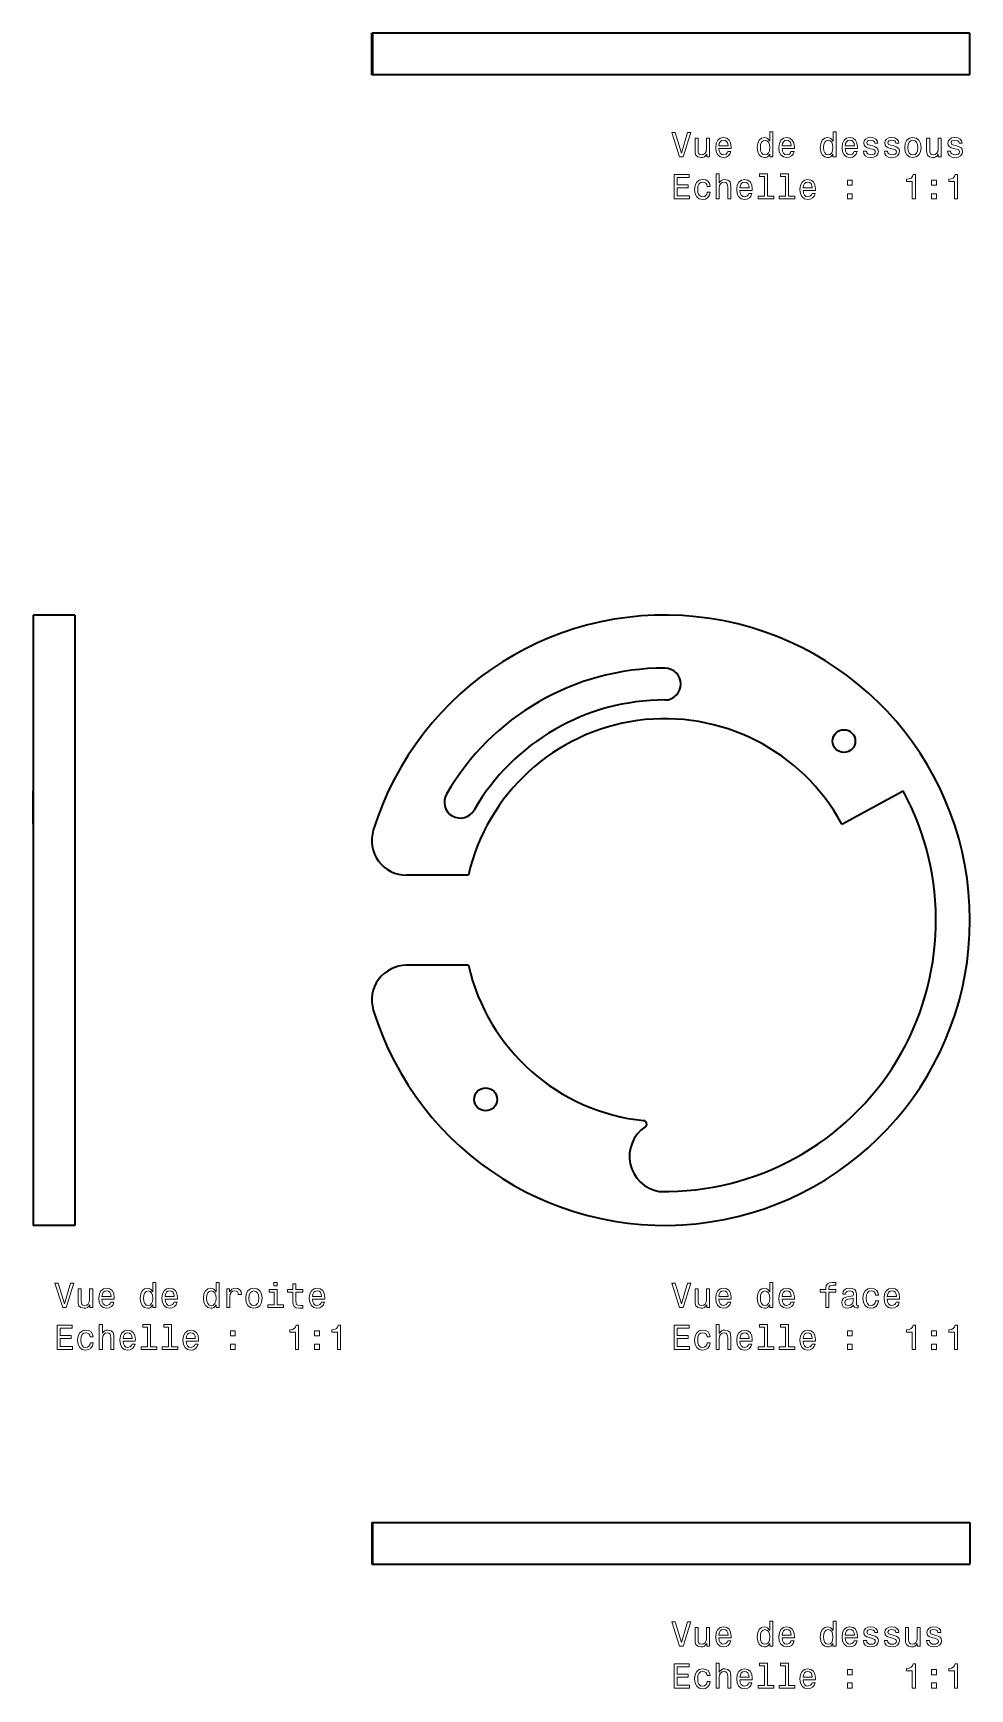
# Model space of a CAD drawing. Extents: x 503 to 935, y 310 to 575.
# Drawn here: x 502.5 to 637.6, y 309.7 to 548.4 of the extents above; entities that cross this region are included whole.
import ezdxf

# ---------------------------------------------------------------- set-up
doc = ezdxf.new("R2010")
doc.units = 0

msp = doc.modelspace()

# ---------------------------------------------------------------- linework, layer by layer
at = {"color": 7, "lineweight": 35, "ltscale": 0.005557}
for p, q in [((551.59, 548.42), (551.37, 548.42)), ((551.59, 542.42), (551.37, 542.42)), ((551.37, 333.66), (551.59, 333.66)), ((551.37, 327.66), (551.59, 327.66))]:
    msp.add_line(p, q, dxfattribs=at)
at = {"color": 7, "lineweight": 35, "ltscale": 0.15}
for p, q in [((551.37, 542.42), (551.37, 548.42)), ((637.63, 542.42), (637.63, 548.42)), ((508.53, 464.5), (502.53, 464.5)), ((508.53, 376.5), (502.53, 376.5)), ((551.37, 333.66), (551.37, 327.66)), ((551.37, 333.66), (551.37, 327.66)), ((637.63, 333.66), (637.63, 327.66))]:
    msp.add_line(p, q, dxfattribs=at)
at = {"color": 7, "lineweight": 35}
for p, q in [((637.63, 548.42), (551.59, 548.42)), ((637.63, 542.42), (551.59, 542.42)), ((502.53, 464.5), (502.53, 420.5)), ((508.53, 464.5), (508.53, 420.5)), ((502.53, 420.5), (502.53, 376.5)), ((508.53, 420.5), (508.53, 376.5)), ((551.59, 333.66), (637.63, 333.66)), ((551.59, 327.66), (637.63, 327.66)), ((592.9, 327.66), (632.75, 327.66))]:
    msp.add_line(p, q, dxfattribs=at)
at = {"color": 7, "lineweight": 13, "ltscale": 0.15}
for p, q in [((551.59, 542.42), (551.59, 548.42)), ((551.59, 333.66), (551.59, 327.66))]:
    msp.add_line(p, q, dxfattribs=at)
at = {"color": 7, "lineweight": 35, "ltscale": 0.056898}
msp.add_line((590.81, 548.42), (588.53, 548.42), dxfattribs=at)
at = {"color": 7, "lineweight": 35, "ltscale": 0.005579}
msp.add_line((591.03, 548.42), (590.81, 548.42), dxfattribs=at)
at = {"color": 7, "lineweight": 35, "ltscale": 0.119887}
msp.add_line((502.53, 434.37), (502.53, 439.16), dxfattribs=at)
at = {"color": 7, "lineweight": 35, "ltscale": 0.25125}
msp.add_line((619.17, 434.37), (628.01, 439.16), dxfattribs=at)
at = {"color": 7, "lineweight": 35, "ltscale": 0.223482}
for p, q in [((565.31, 427), (556.37, 427)), ((565.31, 414), (556.37, 414))]:
    msp.add_line(p, q, dxfattribs=at)
at = {"color": 7, "lineweight": 35, "ltscale": 0.000170135}
msp.add_line((502.53, 381.39), (502.53, 381.39), dxfattribs=at)
at = {"color": 7, "lineweight": 13}
for points in [[(596.9, 534.07), (596.02, 531.09), (595.12, 534.07), (594.64, 534.07), (595.77, 530.57), (596.27, 530.57), (597.37, 534.07)], [(600.1, 533.28), (599.65, 533.28), (599.65, 531.71), (599.6, 531.35), (599.46, 531.09), (599.23, 530.93), (598.93, 530.88), (598.7, 530.92), (598.54, 531.04), (598.46, 531.24), (598.44, 531.54), (598.44, 533.28), (597.99, 533.28), (597.99, 531.5), (598.01, 531.14), (598.11, 530.84), (598.4, 530.57), (598.87, 530.47), (599.12, 530.51), (599.34, 530.6), (599.52, 530.75), (599.67, 530.98), (599.67, 530.57), (600.1, 530.57)], [(601.43, 531.79), (603.21, 531.79), (603.21, 532), (603.13, 532.58), (602.91, 533.01), (602.56, 533.28), (602.09, 533.37), (601.63, 533.27), (601.28, 532.99), (601.05, 532.53), (600.97, 531.92), (601.05, 531.3), (601.27, 530.85), (601.62, 530.57), (602.07, 530.47), (602.47, 530.54), (602.79, 530.71), (603.03, 530.98), (603.16, 531.34), (602.73, 531.34), (602.63, 531.14), (602.5, 530.99), (602.13, 530.87), (601.84, 530.93), (601.63, 531.1), (601.48, 531.39), (601.43, 531.78)], [(601.43, 532.17), (601.49, 532.51), (601.63, 532.77), (601.83, 532.93), (602.11, 532.98), (602.37, 532.93), (602.58, 532.77), (602.71, 532.51), (602.75, 532.17)], [(608.78, 530.99), (608.78, 530.57), (609.23, 530.57), (609.23, 534.19), (608.79, 534.19), (608.79, 532.86), (608.45, 533.25), (608.24, 533.34), (608.01, 533.37), (607.58, 533.27), (607.24, 532.99), (607.03, 532.53), (606.95, 531.92), (607.03, 531.31), (607.24, 530.86), (607.58, 530.57), (608.01, 530.47), (608.24, 530.51), (608.45, 530.6)], [(608.08, 532.97), (608.37, 532.9), (608.6, 532.71), (608.73, 532.38), (608.78, 531.92), (608.73, 531.47), (608.6, 531.14), (608.37, 530.94), (608.08, 530.87), (607.8, 530.94), (607.59, 531.14), (607.45, 531.47), (607.41, 531.92), (607.45, 532.37), (607.59, 532.7), (607.8, 532.9)], [(610.54, 531.79), (612.32, 531.79), (612.32, 532), (612.24, 532.58), (612.02, 533.01), (611.67, 533.28), (611.2, 533.37), (610.74, 533.27), (610.39, 532.99), (610.16, 532.53), (610.08, 531.92), (610.15, 531.3), (610.38, 530.85), (610.73, 530.57), (611.18, 530.47), (611.58, 530.54), (611.9, 530.71), (612.14, 530.98), (612.27, 531.34), (611.83, 531.34), (611.74, 531.14), (611.61, 530.99), (611.24, 530.87), (610.95, 530.93), (610.73, 531.1), (610.59, 531.39), (610.54, 531.78)], [(610.54, 532.17), (610.6, 532.51), (610.73, 532.77), (610.94, 532.93), (611.21, 532.98), (611.48, 532.93), (611.69, 532.77), (611.81, 532.51), (611.86, 532.17)], [(617.89, 530.99), (617.89, 530.57), (618.33, 530.57), (618.33, 534.19), (617.9, 534.19), (617.9, 532.86), (617.56, 533.25), (617.35, 533.34), (617.11, 533.37), (616.69, 533.27), (616.35, 532.99), (616.14, 532.53), (616.06, 531.92), (616.14, 531.31), (616.35, 530.86), (616.69, 530.57), (617.11, 530.47), (617.35, 530.51), (617.56, 530.6)], [(617.19, 532.97), (617.48, 532.9), (617.7, 532.71), (617.84, 532.38), (617.89, 531.92), (617.84, 531.47), (617.7, 531.14), (617.48, 530.94), (617.19, 530.87), (616.91, 530.94), (616.7, 531.14), (616.56, 531.47), (616.51, 531.92), (616.56, 532.37), (616.7, 532.7), (616.91, 532.9)], [(619.65, 531.79), (621.43, 531.79), (621.43, 532), (621.35, 532.58), (621.13, 533.01), (620.78, 533.28), (620.31, 533.37), (619.85, 533.27), (619.49, 532.99), (619.27, 532.53), (619.19, 531.92), (619.26, 531.3), (619.49, 530.85), (619.84, 530.57), (620.29, 530.47), (620.68, 530.54), (621.01, 530.71), (621.24, 530.98), (621.38, 531.34), (620.94, 531.34), (620.85, 531.14), (620.72, 530.99), (620.35, 530.87), (620.06, 530.93), (619.84, 531.1), (619.7, 531.39), (619.65, 531.78)], [(619.65, 532.17), (619.71, 532.51), (619.84, 532.77), (620.05, 532.93), (620.32, 532.98), (620.59, 532.93), (620.8, 532.77), (620.92, 532.51), (620.97, 532.17)], [(623.62, 532.15), (623.2, 532.25), (622.88, 532.36), (622.77, 532.6), (622.8, 532.77), (622.91, 532.89), (623.08, 532.96), (623.33, 532.99), (623.56, 532.96), (623.75, 532.87), (623.87, 532.74), (623.92, 532.56), (624.36, 532.56), (624.36, 532.57), (624.28, 532.89), (624.07, 533.15), (623.75, 533.31), (623.33, 533.37), (622.9, 533.31), (622.59, 533.15), (622.39, 532.9), (622.33, 532.59), (622.37, 532.28), (622.52, 532.07), (622.75, 531.92), (623.09, 531.81), (623.58, 531.69), (623.88, 531.57), (623.96, 531.47), (623.99, 531.31), (623.95, 531.13), (623.83, 530.99), (623.63, 530.9), (623.37, 530.87), (623.09, 530.9), (622.89, 531), (622.75, 531.17), (622.7, 531.41), (622.27, 531.41), (622.34, 531.01), (622.55, 530.71), (622.87, 530.54), (623.33, 530.47), (623.8, 530.54), (624.15, 530.71), (624.36, 531), (624.44, 531.36), (624.38, 531.68), (624.22, 531.9), (623.97, 532.04)], [(626.66, 532.15), (626.23, 532.25), (625.91, 532.36), (625.81, 532.6), (625.84, 532.77), (625.94, 532.89), (626.12, 532.96), (626.36, 532.99), (626.6, 532.96), (626.79, 532.87), (626.91, 532.74), (626.96, 532.56), (627.39, 532.56), (627.39, 532.57), (627.32, 532.89), (627.11, 533.15), (626.79, 533.31), (626.36, 533.37), (625.93, 533.31), (625.62, 533.15), (625.43, 532.9), (625.36, 532.59), (625.41, 532.28), (625.55, 532.07), (625.78, 531.92), (626.12, 531.81), (626.62, 531.69), (626.92, 531.57), (627, 531.47), (627.03, 531.31), (626.98, 531.13), (626.86, 530.99), (626.67, 530.9), (626.4, 530.87), (626.13, 530.9), (625.92, 531), (625.79, 531.17), (625.73, 531.41), (625.3, 531.41), (625.37, 531.01), (625.58, 530.71), (625.91, 530.54), (626.36, 530.47), (626.84, 530.54), (627.19, 530.71), (627.4, 531), (627.47, 531.36), (627.42, 531.68), (627.26, 531.9), (627, 532.04)], [(628.24, 531.92), (628.32, 531.3), (628.55, 530.85), (628.92, 530.57), (629.41, 530.47), (629.9, 530.57), (630.27, 530.85), (630.5, 531.3), (630.59, 531.92), (630.5, 532.53), (630.27, 532.99), (629.9, 533.27), (629.41, 533.37), (628.92, 533.27), (628.55, 532.99), (628.32, 532.53)], [(628.69, 531.92), (628.74, 532.38), (628.88, 532.71), (629.11, 532.91), (629.41, 532.98), (629.72, 532.91), (629.94, 532.71), (630.09, 532.38), (630.14, 531.92), (630.09, 531.47), (629.94, 531.13), (629.72, 530.93), (629.41, 530.87), (629.11, 530.93), (628.88, 531.13), (628.74, 531.47)], [(633.49, 533.28), (633.05, 533.28), (633.05, 531.71), (633, 531.35), (632.85, 531.09), (632.63, 530.93), (632.33, 530.88), (632.09, 530.92), (631.94, 531.04), (631.86, 531.24), (631.84, 531.54), (631.84, 533.28), (631.39, 533.28), (631.39, 531.5), (631.41, 531.14), (631.5, 530.84), (631.79, 530.57), (632.26, 530.47), (632.52, 530.51), (632.73, 530.6), (632.92, 530.75), (633.07, 530.98), (633.07, 530.57), (633.49, 530.57)], [(635.77, 532.15), (635.34, 532.25), (635.02, 532.36), (634.92, 532.6), (634.95, 532.77), (635.05, 532.89), (635.22, 532.96), (635.47, 532.99), (635.71, 532.96), (635.89, 532.87), (636.02, 532.74), (636.07, 532.56), (636.5, 532.56), (636.5, 532.57), (636.42, 532.89), (636.22, 533.15), (635.89, 533.31), (635.47, 533.37), (635.04, 533.31), (634.73, 533.15), (634.53, 532.9), (634.47, 532.59), (634.52, 532.28), (634.66, 532.07), (634.89, 531.92), (635.23, 531.81), (635.72, 531.69), (636.03, 531.57), (636.11, 531.47), (636.14, 531.31), (636.09, 531.13), (635.97, 530.99), (635.77, 530.9), (635.51, 530.87), (635.23, 530.9), (635.03, 531), (634.9, 531.17), (634.84, 531.41), (634.41, 531.41), (634.48, 531.01), (634.69, 530.71), (635.02, 530.54), (635.47, 530.47), (635.95, 530.54), (636.29, 530.71), (636.51, 531), (636.58, 531.36), (636.53, 531.68), (636.37, 531.9), (636.11, 532.04)], [(594.96, 524.52), (597.18, 524.52), (597.18, 524.94), (595.42, 524.94), (595.42, 526.13), (596.99, 526.13), (596.99, 526.55), (595.42, 526.55), (595.42, 527.6), (597.14, 527.6), (597.14, 528.02), (594.96, 528.02)], [(601.05, 524.52), (601.49, 524.52), (601.49, 526.08), (601.54, 526.44), (601.68, 526.7), (601.91, 526.87), (602.21, 526.93), (602.45, 526.88), (602.6, 526.74), (602.68, 526.51), (602.71, 526.21), (602.71, 524.52), (603.15, 524.52), (603.15, 526.3), (603.13, 526.66), (603.04, 526.96), (602.74, 527.23), (602.28, 527.33), (602.02, 527.29), (601.81, 527.19), (601.63, 527.04), (601.49, 526.84), (601.49, 528.14), (601.05, 528.14)], [(608, 527.77), (608, 524.89), (607.09, 524.89), (607.09, 524.52), (609.35, 524.52), (609.35, 524.89), (608.44, 524.89), (608.44, 528.14), (607.3, 528.14), (607.3, 527.77)], [(611.04, 527.77), (611.04, 524.89), (610.12, 524.89), (610.12, 524.52), (612.39, 524.52), (612.39, 524.89), (611.48, 524.89), (611.48, 528.14), (610.34, 528.14), (610.34, 527.77)], [(629.32, 524.52), (629.78, 524.52), (629.78, 528.05), (629.44, 528.05), (629.35, 527.74), (629.17, 527.53), (628.89, 527.41), (628.51, 527.37), (628.51, 527.01), (629.32, 527.01)], [(635.4, 524.52), (635.85, 524.52), (635.85, 528.05), (635.51, 528.05), (635.42, 527.74), (635.24, 527.53), (634.96, 527.41), (634.58, 527.37), (634.58, 527.01), (635.4, 527.01)], [(599.73, 526.33), (600.17, 526.33), (600.08, 526.74), (599.87, 527.05), (599.53, 527.25), (599.09, 527.33), (598.61, 527.22), (598.24, 526.94), (598.01, 526.48), (597.92, 525.87), (598, 525.26), (598.23, 524.8), (598.59, 524.52), (599.07, 524.43), (599.51, 524.5), (599.85, 524.71), (600.08, 525.05), (600.18, 525.49), (599.76, 525.49), (599.68, 525.21), (599.54, 525), (599.34, 524.86), (599.09, 524.82), (598.78, 524.89), (598.56, 525.09), (598.42, 525.42), (598.38, 525.88), (598.42, 526.34), (598.56, 526.66), (598.79, 526.87), (599.09, 526.94), (599.35, 526.89), (599.55, 526.78), (599.68, 526.58)], [(604.47, 525.75), (606.25, 525.75), (606.25, 525.95), (606.17, 526.53), (605.95, 526.97), (605.6, 527.23), (605.13, 527.33), (604.67, 527.22), (604.31, 526.94), (604.09, 526.48), (604.01, 525.88), (604.08, 525.26), (604.31, 524.8), (604.66, 524.52), (605.11, 524.43), (605.5, 524.49), (605.83, 524.66), (606.06, 524.93), (606.2, 525.3), (605.76, 525.3), (605.67, 525.1), (605.54, 524.94), (605.17, 524.82), (604.88, 524.88), (604.66, 525.06), (604.52, 525.34), (604.47, 525.73)], [(604.47, 526.12), (604.53, 526.47), (604.66, 526.73), (604.87, 526.88), (605.14, 526.94), (605.41, 526.88), (605.62, 526.73), (605.74, 526.47), (605.79, 526.12)], [(613.58, 525.75), (615.35, 525.75), (615.36, 525.95), (615.28, 526.53), (615.06, 526.97), (614.7, 527.23), (614.23, 527.33), (613.78, 527.22), (613.42, 526.94), (613.2, 526.48), (613.11, 525.88), (613.19, 525.26), (613.42, 524.8), (613.77, 524.52), (614.22, 524.43), (614.61, 524.49), (614.94, 524.66), (615.17, 524.93), (615.31, 525.3), (614.87, 525.3), (614.78, 525.1), (614.65, 524.94), (614.27, 524.82), (613.99, 524.88), (613.77, 525.06), (613.63, 525.34), (613.58, 525.73)], [(613.58, 526.12), (613.63, 526.47), (613.77, 526.73), (613.98, 526.88), (614.25, 526.94), (614.52, 526.88), (614.72, 526.73), (614.85, 526.47), (614.89, 526.12)], [(619.96, 526.48), (620.65, 526.48), (620.65, 527.23), (619.96, 527.23)], [(632.1, 526.48), (632.8, 526.48), (632.8, 527.23), (632.1, 527.23)], [(619.96, 524.52), (620.65, 524.52), (620.65, 525.27), (619.96, 525.27)], [(632.1, 524.52), (632.8, 524.52), (632.8, 525.27), (632.1, 525.27)], [(507.92, 368.15), (507.05, 365.17), (506.14, 368.15), (505.66, 368.15), (506.79, 364.64), (507.3, 364.64), (508.4, 368.15)], [(519.81, 365.06), (519.81, 364.64), (520.25, 364.64), (520.25, 368.26), (519.81, 368.26), (519.81, 366.94), (519.48, 367.32), (519.27, 367.41), (519.03, 367.45), (518.6, 367.35), (518.27, 367.06), (518.05, 366.61), (517.98, 366), (518.05, 365.39), (518.27, 364.93), (518.6, 364.64), (519.03, 364.55), (519.27, 364.58), (519.48, 364.67)], [(528.92, 365.06), (528.92, 364.64), (529.36, 364.64), (529.36, 368.26), (528.92, 368.26), (528.92, 366.94), (528.58, 367.32), (528.38, 367.41), (528.14, 367.45), (527.71, 367.35), (527.38, 367.06), (527.16, 366.61), (527.09, 366), (527.16, 365.39), (527.38, 364.93), (527.71, 364.64), (528.14, 364.55), (528.38, 364.58), (528.59, 364.67)], [(537.73, 368.26), (537.26, 368.26), (537.26, 367.76), (537.73, 367.76)], [(539.99, 366.88), (539.99, 365.53), (540.02, 365.09), (540.16, 364.78), (540.45, 364.61), (540.93, 364.55), (541.45, 364.57), (541.45, 364.96), (541.07, 364.93), (540.72, 364.97), (540.53, 365.09), (540.45, 365.3), (540.44, 365.6), (540.44, 366.88), (541.45, 366.88), (541.45, 367.26), (540.44, 367.26), (540.44, 368.05), (539.99, 368.05), (539.99, 367.26), (539.23, 367.26), (539.23, 366.88)], [(596.9, 368.15), (596.02, 365.17), (595.12, 368.15), (594.64, 368.15), (595.77, 364.64), (596.27, 364.64), (597.37, 368.15)], [(608.78, 365.06), (608.78, 364.64), (609.23, 364.64), (609.23, 368.26), (608.79, 368.26), (608.79, 366.94), (608.45, 367.32), (608.24, 367.41), (608.01, 367.45), (607.58, 367.35), (607.24, 367.06), (607.03, 366.61), (606.95, 366), (607.03, 365.39), (607.24, 364.93), (607.58, 364.64), (608.01, 364.55), (608.24, 364.58), (608.45, 364.67)], [(616.84, 366.88), (616.84, 364.64), (617.29, 364.64), (617.29, 366.88), (618.29, 366.88), (618.29, 367.26), (617.29, 367.26), (617.29, 367.43), (617.32, 367.63), (617.44, 367.77), (617.63, 367.85), (617.92, 367.88), (618.29, 367.86), (618.29, 368.24), (617.81, 368.26), (617.38, 368.22), (617.08, 368.08), (616.9, 367.85), (616.84, 367.51), (616.84, 367.26), (616.03, 367.26), (616.03, 366.88)], [(511.13, 367.35), (510.68, 367.35), (510.68, 365.79), (510.63, 365.43), (510.48, 365.16), (510.26, 365), (509.96, 364.95), (509.72, 364.99), (509.57, 365.11), (509.49, 365.32), (509.47, 365.61), (509.47, 367.35), (509.02, 367.35), (509.02, 365.57), (509.04, 365.21), (509.13, 364.92), (509.43, 364.64), (509.89, 364.55), (510.15, 364.58), (510.36, 364.67), (510.55, 364.83), (510.7, 365.06), (510.7, 364.64), (511.13, 364.64)], [(512.46, 365.87), (514.24, 365.87), (514.24, 366.08), (514.16, 366.66), (513.94, 367.09), (513.59, 367.35), (513.12, 367.45), (512.66, 367.35), (512.31, 367.06), (512.08, 366.61), (512, 366), (512.07, 365.38), (512.3, 364.93), (512.65, 364.64), (513.1, 364.55), (513.5, 364.61), (513.82, 364.78), (514.06, 365.06), (514.19, 365.42), (513.75, 365.42), (513.66, 365.22), (513.53, 365.07), (513.16, 364.95), (512.87, 365), (512.65, 365.18), (512.51, 365.47), (512.46, 365.85)], [(512.46, 366.24), (512.52, 366.59), (512.65, 366.85), (512.86, 367), (513.13, 367.06), (513.4, 367), (513.61, 366.85), (513.73, 366.59), (513.78, 366.24)], [(519.11, 367.05), (519.4, 366.98), (519.62, 366.78), (519.75, 366.45), (519.8, 366), (519.75, 365.54), (519.62, 365.21), (519.4, 365.01), (519.11, 364.95), (518.83, 365.01), (518.62, 365.21), (518.48, 365.55), (518.43, 366), (518.48, 366.45), (518.62, 366.78), (518.83, 366.98)], [(521.57, 365.87), (523.34, 365.87), (523.35, 366.08), (523.27, 366.66), (523.05, 367.09), (522.69, 367.35), (522.23, 367.45), (521.77, 367.35), (521.41, 367.06), (521.19, 366.61), (521.11, 366), (521.18, 365.38), (521.41, 364.93), (521.76, 364.64), (522.21, 364.55), (522.6, 364.61), (522.93, 364.78), (523.16, 365.06), (523.3, 365.42), (522.86, 365.42), (522.77, 365.22), (522.64, 365.07), (522.27, 364.95), (521.98, 365), (521.76, 365.18), (521.62, 365.47), (521.57, 365.85)], [(521.57, 366.24), (521.62, 366.59), (521.76, 366.85), (521.97, 367), (522.24, 367.06), (522.51, 367), (522.71, 366.85), (522.84, 366.59), (522.89, 366.24)], [(528.22, 367.05), (528.51, 366.98), (528.73, 366.78), (528.86, 366.45), (528.91, 366), (528.86, 365.54), (528.73, 365.21), (528.51, 365.01), (528.22, 364.95), (527.94, 365.01), (527.73, 365.21), (527.59, 365.55), (527.54, 366), (527.59, 366.45), (527.73, 366.78), (527.94, 366.98)], [(530.46, 364.64), (530.9, 364.64), (530.9, 366.19), (530.94, 366.56), (531.08, 366.83), (531.3, 366.99), (531.6, 367.05), (531.82, 367.01), (531.99, 366.91), (532.09, 366.74), (532.12, 366.51), (532.57, 366.51), (532.51, 366.92), (532.35, 367.21), (532.07, 367.39), (531.69, 367.45), (531.43, 367.41), (531.21, 367.31), (531.02, 367.13), (530.86, 366.9), (530.86, 367.35), (530.46, 367.35)], [(533.19, 365.99), (533.27, 365.38), (533.51, 364.93), (533.88, 364.64), (534.37, 364.55), (534.86, 364.64), (535.23, 364.92), (535.46, 365.37), (535.54, 365.99), (535.46, 366.61), (535.23, 367.07), (534.86, 367.35), (534.37, 367.45), (533.88, 367.35), (533.51, 367.06), (533.27, 366.61)], [(533.65, 366), (533.69, 366.45), (533.83, 366.78), (534.06, 366.98), (534.37, 367.05), (534.67, 366.98), (534.9, 366.79), (535.04, 366.45), (535.09, 366), (535.04, 365.54), (534.9, 365.21), (534.67, 365.01), (534.37, 364.94), (534.06, 365.01), (533.83, 365.21), (533.69, 365.54)], [(537.72, 365.02), (537.72, 367.26), (536.58, 367.26), (536.58, 366.88), (537.27, 366.88), (537.27, 365.02), (536.37, 365.02), (536.37, 364.64), (538.64, 364.64), (538.64, 365.02)], [(542.82, 365.87), (544.6, 365.87), (544.6, 366.08), (544.52, 366.66), (544.3, 367.09), (543.95, 367.35), (543.48, 367.45), (543.02, 367.35), (542.67, 367.06), (542.44, 366.61), (542.36, 366), (542.43, 365.38), (542.66, 364.93), (543.01, 364.64), (543.46, 364.55), (543.86, 364.61), (544.18, 364.78), (544.42, 365.06), (544.55, 365.42), (544.11, 365.42), (544.02, 365.22), (543.89, 365.07), (543.52, 364.95), (543.23, 365), (543.01, 365.18), (542.87, 365.47), (542.82, 365.85)], [(542.82, 366.24), (542.88, 366.59), (543.01, 366.85), (543.22, 367), (543.49, 367.06), (543.76, 367), (543.97, 366.85), (544.09, 366.59), (544.14, 366.24)], [(600.1, 367.35), (599.65, 367.35), (599.65, 365.79), (599.6, 365.43), (599.46, 365.16), (599.23, 365), (598.93, 364.95), (598.7, 364.99), (598.54, 365.11), (598.46, 365.32), (598.44, 365.61), (598.44, 367.35), (597.99, 367.35), (597.99, 365.57), (598.01, 365.21), (598.11, 364.92), (598.4, 364.64), (598.87, 364.55), (599.12, 364.58), (599.34, 364.67), (599.52, 364.83), (599.67, 365.06), (599.67, 364.64), (600.1, 364.64)], [(601.43, 365.87), (603.21, 365.87), (603.21, 366.08), (603.13, 366.66), (602.91, 367.09), (602.56, 367.35), (602.09, 367.45), (601.63, 367.35), (601.28, 367.06), (601.05, 366.61), (600.97, 366), (601.05, 365.38), (601.27, 364.93), (601.62, 364.64), (602.07, 364.55), (602.47, 364.61), (602.79, 364.78), (603.03, 365.06), (603.16, 365.42), (602.73, 365.42), (602.63, 365.22), (602.5, 365.07), (602.13, 364.95), (601.84, 365), (601.63, 365.18), (601.48, 365.47), (601.43, 365.85)], [(601.43, 366.24), (601.49, 366.59), (601.63, 366.85), (601.83, 367), (602.11, 367.06), (602.37, 367), (602.58, 366.85), (602.71, 366.59), (602.75, 366.24)], [(608.08, 367.05), (608.37, 366.98), (608.6, 366.78), (608.73, 366.45), (608.78, 366), (608.73, 365.54), (608.6, 365.21), (608.37, 365.01), (608.08, 364.95), (607.8, 365.01), (607.59, 365.21), (607.45, 365.55), (607.41, 366), (607.45, 366.45), (607.59, 366.78), (607.8, 366.98)], [(610.54, 365.87), (612.32, 365.87), (612.32, 366.08), (612.24, 366.66), (612.02, 367.09), (611.67, 367.35), (611.2, 367.45), (610.74, 367.35), (610.39, 367.06), (610.16, 366.61), (610.08, 366), (610.15, 365.38), (610.38, 364.93), (610.73, 364.64), (611.18, 364.55), (611.58, 364.61), (611.9, 364.78), (612.14, 365.06), (612.27, 365.42), (611.83, 365.42), (611.74, 365.22), (611.61, 365.07), (611.24, 364.95), (610.95, 365), (610.73, 365.18), (610.59, 365.47), (610.54, 365.85)], [(610.54, 366.24), (610.6, 366.59), (610.73, 366.85), (610.94, 367), (611.21, 367.06), (611.48, 367), (611.69, 366.85), (611.81, 366.59), (611.86, 366.24)], [(620.87, 365), (620.87, 364.98), (620.9, 364.81), (620.97, 364.69), (621.29, 364.59), (621.54, 364.63), (621.54, 364.98), (621.43, 364.96), (621.29, 365.03), (621.26, 365.23), (621.26, 366.63), (621.2, 366.99), (621.03, 367.24), (620.72, 367.39), (620.29, 367.45), (619.86, 367.39), (619.55, 367.22), (619.35, 366.95), (619.29, 366.6), (619.29, 366.56), (619.69, 366.56), (619.72, 366.78), (619.83, 366.93), (620.01, 367.02), (620.27, 367.05), (620.52, 367.03), (620.69, 366.95), (620.8, 366.82), (620.84, 366.64), (620.82, 366.43), (620.73, 366.32), (620.53, 366.27), (620.15, 366.23), (619.72, 366.14), (619.41, 365.98), (619.23, 365.73), (619.18, 365.35), (619.23, 365.02), (619.38, 364.77), (619.64, 364.62), (619.98, 364.56), (620.45, 364.67)], [(620.82, 365.59), (620.76, 365.33), (620.6, 365.13), (620.36, 365), (620.06, 364.95), (619.87, 364.98), (619.73, 365.06), (619.65, 365.2), (619.62, 365.39), (619.64, 365.57), (619.72, 365.7), (620.04, 365.84), (620.45, 365.9), (620.82, 366.02)], [(624.02, 366.45), (624.46, 366.45), (624.37, 366.86), (624.15, 367.18), (623.82, 367.37), (623.38, 367.45), (622.89, 367.35), (622.53, 367.06), (622.29, 366.61), (622.21, 365.99), (622.29, 365.38), (622.52, 364.93), (622.87, 364.64), (623.36, 364.55), (623.8, 364.62), (624.13, 364.84), (624.37, 365.17), (624.47, 365.61), (624.04, 365.61), (623.97, 365.33), (623.83, 365.12), (623.62, 364.99), (623.38, 364.95), (623.07, 365.01), (622.85, 365.21), (622.71, 365.54), (622.67, 366.01), (622.71, 366.46), (622.85, 366.79), (623.08, 366.99), (623.38, 367.06), (623.64, 367.01), (623.84, 366.9), (623.97, 366.71)], [(625.72, 365.87), (627.5, 365.87), (627.5, 366.08), (627.42, 366.66), (627.2, 367.09), (626.85, 367.35), (626.38, 367.45), (625.92, 367.35), (625.57, 367.06), (625.34, 366.61), (625.26, 366), (625.33, 365.38), (625.56, 364.93), (625.91, 364.64), (626.36, 364.55), (626.76, 364.61), (627.08, 364.78), (627.32, 365.06), (627.45, 365.42), (627.01, 365.42), (626.92, 365.22), (626.79, 365.07), (626.42, 364.95), (626.13, 365), (625.91, 365.18), (625.77, 365.47), (625.72, 365.85)], [(625.72, 366.24), (625.78, 366.59), (625.91, 366.85), (626.12, 367), (626.39, 367.06), (626.66, 367), (626.87, 366.85), (626.99, 366.59), (627.04, 366.24)], [(505.99, 358.6), (508.2, 358.6), (508.2, 359.02), (506.45, 359.02), (506.45, 360.21), (508.01, 360.21), (508.01, 360.62), (506.45, 360.62), (506.45, 361.67), (508.16, 361.67), (508.16, 362.1), (505.99, 362.1)], [(510.76, 360.41), (511.2, 360.41), (511.11, 360.81), (510.89, 361.13), (510.56, 361.32), (510.12, 361.4), (509.63, 361.3), (509.26, 361.02), (509.03, 360.56), (508.95, 359.94), (509.03, 359.33), (509.25, 358.88), (509.61, 358.6), (510.1, 358.5), (510.53, 358.58), (510.87, 358.79), (511.1, 359.12), (511.21, 359.56), (510.78, 359.56), (510.71, 359.28), (510.57, 359.07), (510.36, 358.94), (510.12, 358.9), (509.81, 358.96), (509.59, 359.17), (509.45, 359.49), (509.41, 359.96), (509.45, 360.41), (509.59, 360.74), (509.82, 360.94), (510.12, 361.01), (510.38, 360.97), (510.58, 360.85), (510.71, 360.66)], [(512.07, 358.6), (512.52, 358.6), (512.52, 360.16), (512.56, 360.52), (512.71, 360.78), (512.94, 360.94), (513.24, 361), (513.48, 360.95), (513.63, 360.82), (513.71, 360.59), (513.73, 360.29), (513.73, 358.6), (514.18, 358.6), (514.18, 360.38), (514.16, 360.73), (514.07, 361.03), (513.77, 361.3), (513.3, 361.4), (513.05, 361.37), (512.83, 361.27), (512.65, 361.12), (512.52, 360.91), (512.52, 362.22), (512.07, 362.22)], [(515.5, 359.82), (517.27, 359.82), (517.28, 360.03), (517.2, 360.61), (516.98, 361.04), (516.62, 361.3), (516.15, 361.4), (515.69, 361.3), (515.34, 361.02), (515.11, 360.56), (515.03, 359.95), (515.11, 359.33), (515.34, 358.88), (515.68, 358.6), (516.14, 358.5), (516.53, 358.57), (516.85, 358.74), (517.09, 359.01), (517.23, 359.37), (516.79, 359.37), (516.7, 359.17), (516.57, 359.02), (516.19, 358.9), (515.91, 358.95), (515.69, 359.13), (515.55, 359.42), (515.5, 359.81)], [(515.5, 360.2), (515.55, 360.54), (515.69, 360.8), (515.9, 360.96), (516.17, 361.01), (516.44, 360.96), (516.64, 360.8), (516.77, 360.54), (516.81, 360.2)], [(519.03, 361.84), (519.03, 358.97), (518.11, 358.97), (518.11, 358.6), (520.38, 358.6), (520.38, 358.97), (519.47, 358.97), (519.47, 362.22), (518.33, 362.22), (518.33, 361.84)], [(522.06, 361.84), (522.06, 358.97), (521.15, 358.97), (521.15, 358.6), (523.42, 358.6), (523.42, 358.97), (522.51, 358.97), (522.51, 362.22), (521.37, 362.22), (521.37, 361.84)], [(524.61, 359.82), (526.38, 359.82), (526.39, 360.03), (526.31, 360.61), (526.08, 361.04), (525.73, 361.3), (525.26, 361.4), (524.8, 361.3), (524.45, 361.02), (524.22, 360.56), (524.14, 359.95), (524.22, 359.33), (524.44, 358.88), (524.79, 358.6), (525.25, 358.5), (525.64, 358.57), (525.96, 358.74), (526.2, 359.01), (526.34, 359.37), (525.9, 359.37), (525.81, 359.17), (525.67, 359.02), (525.3, 358.9), (525.01, 358.95), (524.8, 359.13), (524.66, 359.42), (524.61, 359.81)], [(524.61, 360.2), (524.66, 360.54), (524.8, 360.8), (525, 360.96), (525.28, 361.01), (525.54, 360.96), (525.75, 360.8), (525.88, 360.54), (525.92, 360.2)], [(530.99, 360.55), (531.68, 360.55), (531.68, 361.3), (530.99, 361.3)], [(540.35, 358.6), (540.81, 358.6), (540.81, 362.12), (540.47, 362.12), (540.38, 361.81), (540.19, 361.61), (539.92, 361.49), (539.53, 361.45), (539.53, 361.09), (540.35, 361.09)], [(543.13, 360.55), (543.83, 360.55), (543.83, 361.3), (543.13, 361.3)], [(546.42, 358.6), (546.88, 358.6), (546.88, 362.12), (546.54, 362.12), (546.45, 361.81), (546.27, 361.61), (545.99, 361.49), (545.61, 361.45), (545.61, 361.09), (546.42, 361.09)], [(594.96, 358.6), (597.18, 358.6), (597.18, 359.02), (595.42, 359.02), (595.42, 360.21), (596.99, 360.21), (596.99, 360.62), (595.42, 360.62), (595.42, 361.67), (597.14, 361.67), (597.14, 362.1), (594.96, 362.1)], [(599.73, 360.41), (600.17, 360.41), (600.08, 360.81), (599.87, 361.13), (599.53, 361.32), (599.09, 361.4), (598.61, 361.3), (598.24, 361.02), (598.01, 360.56), (597.92, 359.94), (598, 359.33), (598.23, 358.88), (598.59, 358.6), (599.07, 358.5), (599.51, 358.58), (599.85, 358.79), (600.08, 359.12), (600.18, 359.56), (599.76, 359.56), (599.68, 359.28), (599.54, 359.07), (599.34, 358.94), (599.09, 358.9), (598.78, 358.96), (598.56, 359.17), (598.42, 359.49), (598.38, 359.96), (598.42, 360.41), (598.56, 360.74), (598.79, 360.94), (599.09, 361.01), (599.35, 360.97), (599.55, 360.85), (599.68, 360.66)], [(601.05, 358.6), (601.49, 358.6), (601.49, 360.16), (601.54, 360.52), (601.68, 360.78), (601.91, 360.94), (602.21, 361), (602.45, 360.95), (602.6, 360.82), (602.68, 360.59), (602.71, 360.29), (602.71, 358.6), (603.15, 358.6), (603.15, 360.38), (603.13, 360.73), (603.04, 361.03), (602.74, 361.3), (602.28, 361.4), (602.02, 361.37), (601.81, 361.27), (601.63, 361.12), (601.49, 360.91), (601.49, 362.22), (601.05, 362.22)], [(604.47, 359.82), (606.25, 359.82), (606.25, 360.03), (606.17, 360.61), (605.95, 361.04), (605.6, 361.3), (605.13, 361.4), (604.67, 361.3), (604.31, 361.02), (604.09, 360.56), (604.01, 359.95), (604.08, 359.33), (604.31, 358.88), (604.66, 358.6), (605.11, 358.5), (605.5, 358.57), (605.83, 358.74), (606.06, 359.01), (606.2, 359.37), (605.76, 359.37), (605.67, 359.17), (605.54, 359.02), (605.17, 358.9), (604.88, 358.95), (604.66, 359.13), (604.52, 359.42), (604.47, 359.81)], [(604.47, 360.2), (604.53, 360.54), (604.66, 360.8), (604.87, 360.96), (605.14, 361.01), (605.41, 360.96), (605.62, 360.8), (605.74, 360.54), (605.79, 360.2)], [(608, 361.84), (608, 358.97), (607.09, 358.97), (607.09, 358.6), (609.35, 358.6), (609.35, 358.97), (608.44, 358.97), (608.44, 362.22), (607.3, 362.22), (607.3, 361.84)], [(611.04, 361.84), (611.04, 358.97), (610.12, 358.97), (610.12, 358.6), (612.39, 358.6), (612.39, 358.97), (611.48, 358.97), (611.48, 362.22), (610.34, 362.22), (610.34, 361.84)], [(613.58, 359.82), (615.35, 359.82), (615.36, 360.03), (615.28, 360.61), (615.06, 361.04), (614.7, 361.3), (614.23, 361.4), (613.78, 361.3), (613.42, 361.02), (613.2, 360.56), (613.11, 359.95), (613.19, 359.33), (613.42, 358.88), (613.77, 358.6), (614.22, 358.5), (614.61, 358.57), (614.94, 358.74), (615.17, 359.01), (615.31, 359.37), (614.87, 359.37), (614.78, 359.17), (614.65, 359.02), (614.27, 358.9), (613.99, 358.95), (613.77, 359.13), (613.63, 359.42), (613.58, 359.81)], [(613.58, 360.2), (613.63, 360.54), (613.77, 360.8), (613.98, 360.96), (614.25, 361.01), (614.52, 360.96), (614.72, 360.8), (614.85, 360.54), (614.89, 360.2)], [(619.96, 360.55), (620.65, 360.55), (620.65, 361.3), (619.96, 361.3)], [(629.32, 358.6), (629.78, 358.6), (629.78, 362.12), (629.44, 362.12), (629.35, 361.81), (629.17, 361.61), (628.89, 361.49), (628.51, 361.45), (628.51, 361.09), (629.32, 361.09)], [(632.1, 360.55), (632.8, 360.55), (632.8, 361.3), (632.1, 361.3)], [(635.4, 358.6), (635.85, 358.6), (635.85, 362.12), (635.51, 362.12), (635.42, 361.81), (635.24, 361.61), (634.96, 361.49), (634.58, 361.45), (634.58, 361.09), (635.4, 361.09)], [(530.99, 358.6), (531.68, 358.6), (531.68, 359.35), (530.99, 359.35)], [(543.13, 358.6), (543.83, 358.6), (543.83, 359.35), (543.13, 359.35)], [(619.96, 358.6), (620.65, 358.6), (620.65, 359.35), (619.96, 359.35)], [(632.1, 358.6), (632.8, 358.6), (632.8, 359.35), (632.1, 359.35)], [(596.9, 319.31), (596.02, 316.33), (595.12, 319.31), (594.64, 319.31), (595.77, 315.8), (596.27, 315.8), (597.37, 319.31)], [(600.1, 318.51), (599.65, 318.51), (599.65, 316.95), (599.6, 316.59), (599.46, 316.32), (599.23, 316.16), (598.93, 316.11), (598.7, 316.15), (598.54, 316.27), (598.46, 316.48), (598.44, 316.77), (598.44, 318.51), (597.99, 318.51), (597.99, 316.73), (598.01, 316.37), (598.11, 316.08), (598.4, 315.8), (598.87, 315.71), (599.12, 315.74), (599.34, 315.83), (599.52, 315.99), (599.67, 316.22), (599.67, 315.8), (600.1, 315.8)], [(601.43, 317.03), (603.21, 317.03), (603.21, 317.24), (603.13, 317.82), (602.91, 318.25), (602.56, 318.51), (602.09, 318.61), (601.63, 318.51), (601.28, 318.22), (601.05, 317.77), (600.97, 317.16), (601.05, 316.54), (601.27, 316.09), (601.62, 315.8), (602.07, 315.71), (602.47, 315.77), (602.79, 315.94), (603.03, 316.22), (603.16, 316.58), (602.73, 316.58), (602.63, 316.38), (602.5, 316.23), (602.13, 316.11), (601.84, 316.16), (601.63, 316.34), (601.48, 316.63), (601.43, 317.01)], [(601.43, 317.4), (601.49, 317.75), (601.63, 318.01), (601.83, 318.16), (602.11, 318.22), (602.37, 318.16), (602.58, 318.01), (602.71, 317.75), (602.75, 317.4)], [(608.78, 316.22), (608.78, 315.8), (609.23, 315.8), (609.23, 319.42), (608.79, 319.42), (608.79, 318.1), (608.45, 318.48), (608.24, 318.57), (608.01, 318.61), (607.58, 318.51), (607.24, 318.22), (607.03, 317.77), (606.95, 317.16), (607.03, 316.55), (607.24, 316.09), (607.58, 315.8), (608.01, 315.71), (608.24, 315.74), (608.45, 315.83)], [(608.08, 318.21), (608.37, 318.14), (608.6, 317.94), (608.73, 317.61), (608.78, 317.16), (608.73, 316.7), (608.6, 316.37), (608.37, 316.17), (608.08, 316.11), (607.8, 316.17), (607.59, 316.37), (607.45, 316.71), (607.41, 317.16), (607.45, 317.61), (607.59, 317.94), (607.8, 318.14)], [(610.54, 317.03), (612.32, 317.03), (612.32, 317.24), (612.24, 317.82), (612.02, 318.25), (611.67, 318.51), (611.2, 318.61), (610.74, 318.51), (610.39, 318.22), (610.16, 317.77), (610.08, 317.16), (610.15, 316.54), (610.38, 316.09), (610.73, 315.8), (611.18, 315.71), (611.58, 315.77), (611.9, 315.94), (612.14, 316.22), (612.27, 316.58), (611.83, 316.58), (611.74, 316.38), (611.61, 316.23), (611.24, 316.11), (610.95, 316.16), (610.73, 316.34), (610.59, 316.63), (610.54, 317.01)], [(610.54, 317.4), (610.6, 317.75), (610.73, 318.01), (610.94, 318.16), (611.21, 318.22), (611.48, 318.16), (611.69, 318.01), (611.81, 317.75), (611.86, 317.4)], [(617.89, 316.22), (617.89, 315.8), (618.33, 315.8), (618.33, 319.42), (617.9, 319.42), (617.9, 318.1), (617.56, 318.48), (617.35, 318.57), (617.11, 318.61), (616.69, 318.51), (616.35, 318.22), (616.14, 317.77), (616.06, 317.16), (616.14, 316.55), (616.35, 316.09), (616.69, 315.8), (617.11, 315.71), (617.35, 315.74), (617.56, 315.83)], [(617.19, 318.21), (617.48, 318.14), (617.7, 317.94), (617.84, 317.61), (617.89, 317.16), (617.84, 316.7), (617.7, 316.37), (617.48, 316.17), (617.19, 316.11), (616.91, 316.17), (616.7, 316.37), (616.56, 316.71), (616.51, 317.16), (616.56, 317.61), (616.7, 317.94), (616.91, 318.14)], [(619.65, 317.03), (621.43, 317.03), (621.43, 317.24), (621.35, 317.82), (621.13, 318.25), (620.78, 318.51), (620.31, 318.61), (619.85, 318.51), (619.49, 318.22), (619.27, 317.77), (619.19, 317.16), (619.26, 316.54), (619.49, 316.09), (619.84, 315.8), (620.29, 315.71), (620.68, 315.77), (621.01, 315.94), (621.24, 316.22), (621.38, 316.58), (620.94, 316.58), (620.85, 316.38), (620.72, 316.23), (620.35, 316.11), (620.06, 316.16), (619.84, 316.34), (619.7, 316.63), (619.65, 317.01)], [(619.65, 317.4), (619.71, 317.75), (619.84, 318.01), (620.05, 318.16), (620.32, 318.22), (620.59, 318.16), (620.8, 318.01), (620.92, 317.75), (620.97, 317.4)], [(623.62, 317.38), (623.2, 317.48), (622.88, 317.6), (622.77, 317.84), (622.8, 318), (622.91, 318.12), (623.08, 318.2), (623.33, 318.23), (623.56, 318.2), (623.75, 318.11), (623.87, 317.97), (623.92, 317.79), (624.36, 317.79), (624.36, 317.8), (624.28, 318.13), (624.07, 318.39), (623.75, 318.55), (623.33, 318.61), (622.9, 318.55), (622.59, 318.38), (622.39, 318.13), (622.33, 317.82), (622.37, 317.52), (622.52, 317.31), (622.75, 317.15), (623.09, 317.05), (623.58, 316.93), (623.88, 316.8), (623.96, 316.7), (623.99, 316.55), (623.95, 316.36), (623.83, 316.22), (623.63, 316.13), (623.37, 316.1), (623.09, 316.13), (622.89, 316.24), (622.75, 316.41), (622.7, 316.65), (622.27, 316.65), (622.34, 316.24), (622.55, 315.95), (622.87, 315.77), (623.33, 315.71), (623.8, 315.77), (624.15, 315.95), (624.36, 316.23), (624.44, 316.6), (624.38, 316.92), (624.22, 317.13), (623.97, 317.28)], [(626.66, 317.38), (626.23, 317.48), (625.91, 317.6), (625.81, 317.84), (625.84, 318), (625.94, 318.12), (626.12, 318.2), (626.36, 318.23), (626.6, 318.2), (626.79, 318.11), (626.91, 317.97), (626.96, 317.79), (627.39, 317.79), (627.39, 317.8), (627.32, 318.13), (627.11, 318.39), (626.79, 318.55), (626.36, 318.61), (625.93, 318.55), (625.62, 318.38), (625.43, 318.13), (625.36, 317.82), (625.41, 317.52), (625.55, 317.31), (625.78, 317.15), (626.12, 317.05), (626.62, 316.93), (626.92, 316.8), (627, 316.7), (627.03, 316.55), (626.98, 316.36), (626.86, 316.22), (626.67, 316.13), (626.4, 316.1), (626.13, 316.13), (625.92, 316.24), (625.79, 316.41), (625.73, 316.65), (625.3, 316.65), (625.37, 316.24), (625.58, 315.95), (625.91, 315.77), (626.36, 315.71), (626.84, 315.77), (627.19, 315.95), (627.4, 316.23), (627.47, 316.6), (627.42, 316.92), (627.26, 317.13), (627, 317.28)], [(630.46, 318.51), (630.01, 318.51), (630.01, 316.95), (629.96, 316.59), (629.82, 316.32), (629.59, 316.16), (629.29, 316.11), (629.06, 316.15), (628.9, 316.27), (628.82, 316.48), (628.8, 316.77), (628.8, 318.51), (628.36, 318.51), (628.36, 316.73), (628.37, 316.37), (628.47, 316.08), (628.76, 315.8), (629.23, 315.71), (629.48, 315.74), (629.7, 315.83), (629.88, 315.99), (630.03, 316.22), (630.03, 315.8), (630.46, 315.8)], [(632.73, 317.38), (632.3, 317.48), (631.99, 317.6), (631.88, 317.84), (631.91, 318), (632.02, 318.12), (632.19, 318.2), (632.44, 318.23), (632.67, 318.2), (632.86, 318.11), (632.98, 317.97), (633.03, 317.79), (633.46, 317.79), (633.46, 317.8), (633.39, 318.13), (633.18, 318.39), (632.86, 318.55), (632.44, 318.61), (632.01, 318.55), (631.69, 318.38), (631.5, 318.13), (631.44, 317.82), (631.48, 317.52), (631.62, 317.31), (631.86, 317.15), (632.19, 317.05), (632.69, 316.93), (632.99, 316.8), (633.07, 316.7), (633.1, 316.55), (633.06, 316.36), (632.93, 316.22), (632.74, 316.13), (632.48, 316.1), (632.2, 316.13), (632, 316.24), (631.86, 316.41), (631.8, 316.65), (631.38, 316.65), (631.45, 316.24), (631.65, 315.95), (631.98, 315.77), (632.44, 315.71), (632.91, 315.77), (633.26, 315.95), (633.47, 316.23), (633.54, 316.6), (633.49, 316.92), (633.33, 317.13), (633.08, 317.28)], [(594.96, 309.76), (597.18, 309.76), (597.18, 310.18), (595.42, 310.18), (595.42, 311.37), (596.99, 311.37), (596.99, 311.78), (595.42, 311.78), (595.42, 312.83), (597.14, 312.83), (597.14, 313.26), (594.96, 313.26)], [(601.05, 309.76), (601.49, 309.76), (601.49, 311.32), (601.54, 311.68), (601.68, 311.94), (601.91, 312.1), (602.21, 312.16), (602.45, 312.11), (602.6, 311.98), (602.68, 311.75), (602.71, 311.45), (602.71, 309.76), (603.15, 309.76), (603.15, 311.54), (603.13, 311.89), (603.04, 312.19), (602.74, 312.46), (602.28, 312.56), (602.02, 312.53), (601.81, 312.43), (601.63, 312.28), (601.49, 312.07), (601.49, 313.38), (601.05, 313.38)], [(608, 313), (608, 310.13), (607.09, 310.13), (607.09, 309.76), (609.35, 309.76), (609.35, 310.13), (608.44, 310.13), (608.44, 313.38), (607.3, 313.38), (607.3, 313)], [(611.04, 313), (611.04, 310.13), (610.12, 310.13), (610.12, 309.76), (612.39, 309.76), (612.39, 310.13), (611.48, 310.13), (611.48, 313.38), (610.34, 313.38), (610.34, 313)], [(629.32, 309.76), (629.78, 309.76), (629.78, 313.28), (629.44, 313.28), (629.35, 312.97), (629.17, 312.77), (628.89, 312.65), (628.51, 312.61), (628.51, 312.25), (629.32, 312.25)], [(635.4, 309.76), (635.85, 309.76), (635.85, 313.28), (635.51, 313.28), (635.42, 312.97), (635.24, 312.77), (634.96, 312.65), (634.58, 312.61), (634.58, 312.25), (635.4, 312.25)], [(599.73, 311.57), (600.17, 311.57), (600.08, 311.97), (599.87, 312.29), (599.53, 312.48), (599.09, 312.56), (598.61, 312.46), (598.24, 312.18), (598.01, 311.72), (597.92, 311.1), (598, 310.49), (598.23, 310.04), (598.59, 309.76), (599.07, 309.66), (599.51, 309.74), (599.85, 309.95), (600.08, 310.28), (600.18, 310.72), (599.76, 310.72), (599.68, 310.44), (599.54, 310.23), (599.34, 310.1), (599.09, 310.06), (598.78, 310.12), (598.56, 310.33), (598.42, 310.65), (598.38, 311.12), (598.42, 311.57), (598.56, 311.9), (598.79, 312.1), (599.09, 312.17), (599.35, 312.13), (599.55, 312.01), (599.68, 311.82)], [(604.47, 310.98), (606.25, 310.98), (606.25, 311.19), (606.17, 311.77), (605.95, 312.2), (605.6, 312.46), (605.13, 312.56), (604.67, 312.46), (604.31, 312.18), (604.09, 311.72), (604.01, 311.11), (604.08, 310.49), (604.31, 310.04), (604.66, 309.76), (605.11, 309.66), (605.5, 309.73), (605.83, 309.9), (606.06, 310.17), (606.2, 310.53), (605.76, 310.53), (605.67, 310.33), (605.54, 310.18), (605.17, 310.06), (604.88, 310.11), (604.66, 310.29), (604.52, 310.58), (604.47, 310.97)], [(604.47, 311.36), (604.53, 311.7), (604.66, 311.96), (604.87, 312.12), (605.14, 312.17), (605.41, 312.12), (605.62, 311.96), (605.74, 311.7), (605.79, 311.36)], [(613.58, 310.98), (615.35, 310.98), (615.36, 311.19), (615.28, 311.77), (615.06, 312.2), (614.7, 312.46), (614.23, 312.56), (613.78, 312.46), (613.42, 312.18), (613.2, 311.72), (613.11, 311.11), (613.19, 310.49), (613.42, 310.04), (613.77, 309.76), (614.22, 309.66), (614.61, 309.73), (614.94, 309.9), (615.17, 310.17), (615.31, 310.53), (614.87, 310.53), (614.78, 310.33), (614.65, 310.18), (614.27, 310.06), (613.99, 310.11), (613.77, 310.29), (613.63, 310.58), (613.58, 310.97)], [(613.58, 311.36), (613.63, 311.7), (613.77, 311.96), (613.98, 312.12), (614.25, 312.17), (614.52, 312.12), (614.72, 311.96), (614.85, 311.7), (614.89, 311.36)], [(619.96, 311.71), (620.65, 311.71), (620.65, 312.46), (619.96, 312.46)], [(619.96, 309.76), (620.65, 309.76), (620.65, 310.51), (619.96, 310.51)], [(632.1, 311.71), (632.8, 311.71), (632.8, 312.46), (632.1, 312.46)], [(632.1, 309.76), (632.8, 309.76), (632.8, 310.51), (632.1, 310.51)]]:
    msp.add_lwpolyline(points, close=True, dxfattribs=at)
at = {"color": 7, "lineweight": 35}
for centre in [(619.46, 446.33), (567.8, 394.67)]:
    msp.add_circle(centre, 1.65, dxfattribs=at)
for centre, radius, start, end in [((593.63, 420.5), 44, 197.1498, 162.8502), ((593.63, 420.5), 36.36, 90, 150), ((593.63, 454.56), 2.3, 270, 90), ((593.63, 420.5), 31.76, 90, 150), ((593.63, 420.5), 29.06, 28.5, 167.0763), ((564.13, 437.53), 2.3, 150, 330), ((593.63, 420.5), 39.11, 268.9314, 28.5), ((556.37, 432), 5, 162.8502, 270), ((556.37, 409), 5, 90, 197.1498), ((593.63, 420.5), 29.06, 192.9237, 263.979), ((590.53, 391.1), 0.5, 303.6236, 83.979), ((593.63, 386.44), 5.1, 123.6236, 260.9935), ((592.91, 381.89), 0.5, 260.9935, 268.9314)]:
    msp.add_arc(centre, radius, start, end, dxfattribs=at)

doc.saveas('drawing.dxf')
